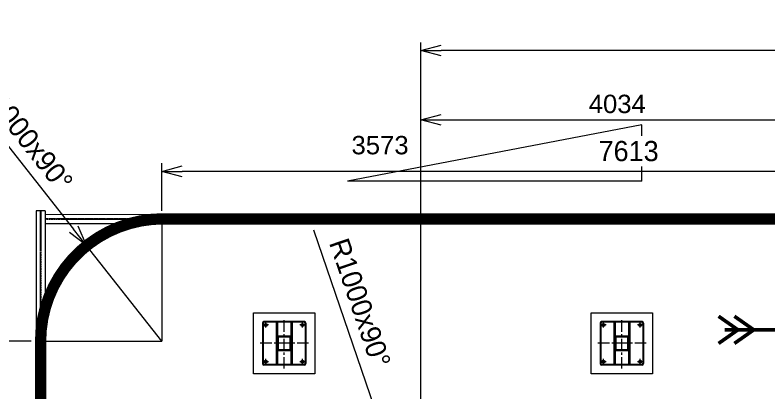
# Model space of a CAD drawing. Header units: inches. Extents: x 702888 to 852715, y 9845 to 271320.
# Drawn here: x 764866 to 771015, y 91574 to 94661 of the extents above; entities that cross this region are included whole.
import ezdxf

# ---------------------------------------------------------------- set-up
doc = ezdxf.new("R2010")
doc.units = ezdxf.units.IN
doc.header["$MEASUREMENT"] = 0
doc.header["$PDMODE"] = 34
for name, pattern in [('CENTER', [2, 1.25, -0.25, 0.25, -0.25]), ('CENTER2', [1.125, 0.75, -0.125, 0.125, -0.125]), ('HIDDEN', [9.525, 6.35, -3.175])]:
    doc.linetypes.add(name, pattern=pattern)
doc.layers.get('0').update_dxf_attribs({"lineweight": 5})
doc.layers.get('Defpoints').update_dxf_attribs({"lineweight": 5})
for name, color, linetype, lineweight in [('Beam 150x75', 55, 'Continuous', 5), ('CENTRE LINE', 1, 'CENTER2', 15), ('chain con', 52, 'Continuous', 5), ('cl', 6, 'CENTER', 5), ('Power track', 161, 'Continuous', 5)]:
    doc.layers.add(name, color=color, linetype=linetype, lineweight=lineweight)
doc.layers.add('p5', color=2, linetype='Continuous')
doc.styles.add('LUCIDA CONSOLE', font='swissl.ttf')
doc.dimstyles.new('D1', dxfattribs={"dimscale": 66, "dimtxt": 2.5, "dimasz": 2.5, "dimexe": 1, "dimexo": 1, "dimgap": 1.25, "dimtad": 1, "dimdec": 0, "dimdsep": 46, "dimtxsty": 'Standard', "dimblk": 'OPEN30', "dimcen": 2.5, "dimclrd": 150, "dimclre": 150, "dimclrt": 140, "dimadec": 0, "dimazin": 0, "dimtfac": 1, "dimtdec": 0, "dimtmove": 0, "dimatfit": 3, "dimfxl": 1, "dimtfill": 1, "dimlwd": 13, "dimlwe": 13, "dimarcsym": 0})

# ---------------------------------------------------------------- blocks, each defined once
blk = doc.blocks.new('5454')
at = {"color": 4, "const_width": 29.5}
for points in [[(-1108.7, -194.3), (-1266.8, -83.2)], [(-979.7, -194.3), (-1137.8, -83.2)], [(-524.9, -194.3), (-682.9, -83.2)], [(-1108.7, -194.3), (-1266.8, -305.5)], [(-1216.7, -194.3), (-524.9, -194.3)], [(-979.7, -194.3), (-1137.8, -305.5)], [(-524.9, -194.3), (-682.9, -305.5)]]:
    blk.add_lwpolyline(points, dxfattribs=at)
blk = doc.blocks.new('_Open30')
at = {"color": 0, "linetype": 'ByBlock', "lineweight": -2}
for p, q in [((-1, 0.268), (0, 0)), ((0, 0), (-1, -0.268)), ((0, 0), (-1, 0))]:
    blk.add_line(p, q, dxfattribs=at)
blk = doc.blocks.new('*D158')
at = {"color": 150, "lineweight": 13, "transparency": 16777216}
for p, q in [((768175.6, 91413.1), (768175.6, 94436.8)), ((778287.7, 91533.1), (778287.7, 94436.8)), ((778122.7, 94370.8), (768340.6, 94370.8))]:
    blk.add_line(p, q, dxfattribs=at)
at = {"layer": 'Defpoints', "color": 0, "transparency": 16777216}
for p in [(768175.6, 94370.8), (778287.7, 91467.1), (768175.6, 91347.1)]:
    blk.add_point(p, dxfattribs=at)
at = {"color": 150, "lineweight": 13, "transparency": 16777216, "xscale": 165, "yscale": 165, "zscale": 165, "rotation": 180}
blk.add_blockref('_Open30', (768175.6, 94370.8), dxfattribs=at)
at = {"color": 150, "lineweight": 13, "transparency": 16777216, "xscale": 165, "yscale": 165, "zscale": 165}
blk.add_blockref('_Open30', (778287.7, 94370.8), dxfattribs=at)
at = {"color": 140, "transparency": 16777216, "insert": (773231.6, 94535.8), "char_height": 165, "attachment_point": 5, "bg_fill": 3, "box_fill_scale": 1.25, "bg_fill_color": 256, "bg_fill_true_color": 13158600, "bg_fill_transparency": 0}
blk.add_mtext('10112', dxfattribs=at)
blk = doc.blocks.new('Beam 150')
for p, q in [((747338.2, 57630.4), (741338.3, 57630.4)), ((741338.3, 57555.4), (741338.3, 57630.4)), ((741338.3, 57555.4), (741338.3, 57630.4)), ((747338.2, 57555.4), (747338.2, 57630.4)), ((747338.2, 57555.4), (741338.3, 57555.4))]:
    blk.add_line(p, q)
at = {"linetype": 'HIDDEN'}
for p, q in [((747338.2, 57595.4), (741338.3, 57595.4)), ((747338.2, 57590.4), (741338.3, 57590.4))]:
    blk.add_line(p, q, dxfattribs=at)
at = {"linetype": 'CENTER2', "ltscale": 30}
blk.add_line((741338.3, 57592.9), (747338.2, 57592.9), dxfattribs=at)
blk = doc.blocks.new('65u6u76i')
at = {"color": 1}
for p, q in [((748396.7, 88210), (745996.8, 87749)), ((748396.7, 87749), (748396.7, 88210)), ((748396.7, 87749), (745996.8, 87749))]:
    blk.add_line(p, q, dxfattribs=at)
blk = doc.blocks.new('*D390')
at = {"color": 150, "lineweight": 13, "transparency": 16777216}
for p, q in [((764391.4, 94121.6), (765343.8, 92911.4)), ((766064.2, 91995.9), (765445.8, 92781.8))]:
    blk.add_line(p, q, dxfattribs=at)
at = {"layer": 'Defpoints', "color": 0, "transparency": 16777216}
for p in [(765445.8, 92781.8), (766064.2, 91995.9)]:
    blk.add_point(p, dxfattribs=at)
at = {"color": 150, "lineweight": 13, "transparency": 16777216, "xscale": 165, "yscale": 165, "zscale": 165, "rotation": 308.199860589463}
blk.add_blockref('_Open30', (765445.8, 92781.8), dxfattribs=at)
at = {"color": 140, "transparency": 16777216, "insert": (764946.2, 93683.4), "char_height": 165, "attachment_point": 5, "rotation": 308.19986, "bg_fill": 3, "box_fill_scale": 1.25, "bg_fill_color": 256, "bg_fill_true_color": 13158600, "bg_fill_transparency": 0}
blk.add_mtext('R1000x90%%D', dxfattribs=at)
blk = doc.blocks.new('*D396')
at = {"color": 150, "lineweight": 13, "transparency": 16777216}
for p, q in [((767300.8, 92906.8), (767798.8, 91449.5)), ((768175.6, 90347.1), (767852.2, 91293.4))]:
    blk.add_line(p, q, dxfattribs=at)
at = {"layer": 'Defpoints', "color": 0, "transparency": 16777216}
for p in [(767852.2, 91293.4), (768175.6, 90347.1)]:
    blk.add_point(p, dxfattribs=at)
at = {"color": 150, "lineweight": 13, "transparency": 16777216, "xscale": 165, "yscale": 165, "zscale": 165, "rotation": 288.8693279204709}
blk.add_blockref('_Open30', (767852.2, 91293.4), dxfattribs=at)
at = {"color": 140, "transparency": 16777216, "insert": (767679.2, 92309.6), "char_height": 165, "attachment_point": 5, "rotation": 288.86933, "bg_fill": 3, "box_fill_scale": 1.25, "bg_fill_color": 256, "bg_fill_true_color": 13158600, "bg_fill_transparency": 0}
blk.add_mtext('R1000x90%%D', dxfattribs=at)
blk = doc.blocks.new('A$C67DF10EB')
blk.add_lwpolyline([(-44.2, -101), (-44.2, 399), (455.8, 399), (455.8, -101)], close=True)
at = {"layer": 'cl', "color": 1, "linetype": 'CENTER', "ltscale": 100}
for p, q in [((55.8, 276.8), (55.8, 321.1)), ((355.8, 276.8), (355.8, 321.1)), ((33.7, 299), (78, 299)), ((333.7, 299), (378, 299)), ((55.8, -23.2), (55.8, 21.1)), ((355.8, -23.2), (355.8, 21.1)), ((33.7, -1), (78, -1)), ((333.7, -1), (378, -1))]:
    blk.add_line(p, q, dxfattribs=at)
at = {"layer": 'cl', "color": 1, "linetype": 'CENTER', "ltscale": 75}
for p, q in [((205.8, -50), (205.8, 347.9)), ((0, 149), (411.7, 149))]:
    blk.add_line(p, q, dxfattribs=at)
at = {"layer": 'p5', "linetype": 'Continuous'}
for p, q in [((30.8, -16), (30.8, 314)), ((370.8, 324), (40.8, 324)), ((380.8, -16), (380.8, 314)), ((380.8, 211.7), (30.8, 211.7)), ((380.8, 205.7), (30.8, 205.7)), ((380.8, 92.2), (30.8, 92.2)), ((380.8, 86.2), (30.8, 86.2)), ((370.8, -26), (40.8, -26))]:
    blk.add_line(p, q, dxfattribs=at)
for points in [[(262.6, 102.2), (262.6, 195.7, 0.414214), (252.6, 205.7), (159.1, 205.7, 0.414214), (149.1, 195.7), (149.1, 102.2, 0.414214), (159.1, 92.2), (252.6, 92.2, 0.414214)], [(257.8, 102), (257.8, 195.9, 0.414214), (252.8, 200.9), (158.9, 200.9, 0.414214), (153.9, 195.9), (153.9, 102, 0.414214), (158.9, 97), (252.8, 97, 0.414214)]]:
    blk.add_lwpolyline(points, format="xyb", close=True, dxfattribs=at)
for centre in [(55.8, 299), (355.8, 299), (55.8, -1), (355.8, -1)]:
    blk.add_circle(centre, 9, dxfattribs=at)
for centre, start, end in [((40.8, 314), 90, 180), ((370.8, 314), 0, 90), ((40.8, -16), 180, 270), ((370.8, -16), 270, 0)]:
    blk.add_arc(centre, 10, start, end, dxfattribs=at)
blk = doc.blocks.new('YJYUJUYJ')
for p, q in [((765111.7, 93061.1), (768639.4, 93061.9)), ((765111.7, 93061.1), (765111.7, 92986.9)), ((768639.4, 93061.9), (768639.4, 92986.9)), ((768639.4, 93061.9), (768639.4, 92986.9)), ((765111.7, 92986.1), (768639.4, 92986.9))]:
    blk.add_line(p, q)
at = {"linetype": 'HIDDEN'}
for p, q in [((765111.7, 93026.1), (768639.4, 93026.9)), ((765111.7, 93021.1), (768639.4, 93021.9))]:
    blk.add_line(p, q, dxfattribs=at)
at = {"linetype": 'CENTER2', "ltscale": 30}
blk.add_line((768639.4, 93024.4), (765111.7, 93023.6), dxfattribs=at)
blk = doc.blocks.new('*D565')
at = {"color": 150, "lineweight": 13, "transparency": 16777216}
for p, q in [((768175.6, 91413.1), (768175.6, 93870.8)), ((777437.7, 91533.1), (777437.7, 93870.8)), ((768340.6, 93804.8), (777272.7, 93804.8))]:
    blk.add_line(p, q, dxfattribs=at)
at = {"layer": 'Defpoints', "color": 0, "transparency": 16777216}
for p in [(777437.7, 93804.8), (777437.7, 91467.1), (768175.6, 91347.1)]:
    blk.add_point(p, dxfattribs=at)
at = {"color": 150, "lineweight": 13, "transparency": 16777216, "xscale": 165, "yscale": 165, "zscale": 165, "rotation": 180}
blk.add_blockref('_Open30', (768175.6, 93804.8), dxfattribs=at)
at = {"color": 150, "lineweight": 13, "transparency": 16777216, "xscale": 165, "yscale": 165, "zscale": 165}
blk.add_blockref('_Open30', (777437.7, 93804.8), dxfattribs=at)
at = {"color": 140, "transparency": 16777216, "insert": (772806.6, 93969.8), "char_height": 165, "attachment_point": 5, "bg_fill": 3, "box_fill_scale": 1.25, "bg_fill_color": 256, "bg_fill_true_color": 13158600, "bg_fill_transparency": 0}
blk.add_mtext('9262', dxfattribs=at)
blk = doc.blocks.new('*D576')
at = {"color": 150, "lineweight": 13, "transparency": 16777216}
for p, q in [((766064.2, 93061.9), (766064.2, 93449.8)), ((773676.8, 93061.9), (773676.8, 93449.8)), ((773511.8, 93383.8), (766229.2, 93383.8))]:
    blk.add_line(p, q, dxfattribs=at)
at = {"layer": 'Defpoints', "color": 0, "transparency": 16777216}
for p in [(766064.2, 93383.8), (766064.2, 92995.9), (773676.8, 92995.9)]:
    blk.add_point(p, dxfattribs=at)
at = {"color": 150, "lineweight": 13, "transparency": 16777216, "xscale": 165, "yscale": 165, "zscale": 165, "rotation": 180}
blk.add_blockref('_Open30', (766064.2, 93383.8), dxfattribs=at)
at = {"color": 150, "lineweight": 13, "transparency": 16777216, "xscale": 165, "yscale": 165, "zscale": 165}
blk.add_blockref('_Open30', (773676.8, 93383.8), dxfattribs=at)
at = {"color": 140, "transparency": 16777216, "insert": (769870.5, 93548.8), "char_height": 165, "attachment_point": 5, "bg_fill": 3, "box_fill_scale": 1.25, "bg_fill_color": 256, "bg_fill_true_color": 13158600, "bg_fill_transparency": 0}
blk.add_mtext('7613', dxfattribs=at)
blk = doc.blocks.new('*D577')
at = {"color": 150, "lineweight": 13, "transparency": 16777216}
for p, q in [((764998.2, 91995.9), (764394.3, 91995.9)), ((764460.3, 91830.9), (764460.3, 88258.5)), ((764998.2, 88093.5), (764394.3, 88093.5))]:
    blk.add_line(p, q, dxfattribs=at)
at = {"layer": 'Defpoints', "color": 0, "transparency": 16777216}
for p in [(765064.2, 91995.9), (764460.3, 88093.5), (765064.2, 88093.5)]:
    blk.add_point(p, dxfattribs=at)
at = {"color": 150, "lineweight": 13, "transparency": 16777216, "xscale": 165, "yscale": 165, "zscale": 165}
for p, rotation in [((764460.3, 91995.9), 90), ((764460.3, 88093.5), 270)]:
    blk.add_blockref('_Open30', p, dxfattribs=dict(at, rotation=rotation))
at = {"color": 140, "transparency": 16777216, "insert": (764295.3, 90044.7), "char_height": 165, "attachment_point": 5, "rotation": 90, "bg_fill": 3, "box_fill_scale": 1.25, "bg_fill_color": 256, "bg_fill_true_color": 13158600, "bg_fill_transparency": 0}
blk.add_mtext('3902', dxfattribs=at)

msp = doc.modelspace()

# ---------------------------------------------------------------- linework, layer by layer
at = {"layer": 'Power track', "ltscale": 20}
for p, q in [((773676.797, 92995.9), (766064.196, 92995.899)), ((765064.198, 88093.546), (765064.196, 91995.899))]:
    msp.add_line(p, q, dxfattribs=at)
msp.add_arc((766064.196, 91995.899), 1000, 89.9999698, 180, dxfattribs=at)

# ---------------------------------------------------------------- block references
at = {"color": 0}
msp.add_blockref('5454', (771870.918, 92284.036), dxfattribs=at)
at = {"layer": 'Beam 150x75', "rotation": 90}
msp.add_blockref('Beam 150', (822667.11, -654277.085), dxfattribs=at)

# ---------------------------------------------------------------- texts
at = {"insert": (767609.928, 93673.401), "char_height": 150, "attachment_point": 1, "style": 'LUCIDA CONSOLE'}
msp.add_mtext_dynamic_manual_height_columns('3573', width=89.77432, gutter_width=6.5, heights=[0], dxfattribs=at)

# ---------------------------------------------------------------- next in the draw order: dimensions: what is measured, and where the dimension line sits
dim = msp.add_linear_dim(base=(768175.584, 94370.771), p1=(778287.706, 91467.129), p2=(768175.584, 91347.129), dimstyle='D1')
dim.commit()
dim.dimension.update_dxf_attribs({"geometry": '*D158', "text_midpoint": (773231.645, 94535.771)})

# ---------------------------------------------------------------- next in the draw order: linework, layer by layer
at = {"layer": 'chain con', "color": 51, "true_color": 0xf7f281}
msp.add_lwpolyline([(766063.861, 86998.6, 30, 30, 0), (776175.984, 87005.577, 92.306, 92.306, 0.41916016), (777175.984, 87998.6, 92.306, 92.306, 0), (777175.965, 90313.513, 92.306, 92.306, -0.40724745), (778287.706, 91252.129, 92.306, 92.306, 0), (778287.706, 91252.129, 92.306, 92.306, -1.00501263), (778297.706, 89252.179, 92.306, 92.306, 0), (775759.717, 89252.179, 92.306, 92.306, 0.0467096), (775573.051, 89234.552, 92.306, 92.306, 0), (774475.851, 89026.078, 92.306, 92.306, -0.07007545), (774142.075, 88998.289, 92.306, 92.306, 0), (771837.784, 88994.623, 92.306, 92.306, -1.00533676), (771837.891, 90996.054, 92.306, 92.306, 0), (773676.797, 90995.957, 92.306, 92.306, 0.99998084), (773676.799, 92995.008, 92.306, 92.306, 0), (766074.197, 92996.197, 92.306, 92.306, 0.41449341), (765074.198, 91995.301, 92.306, 92.306, 0), (765074.198, 87998.547, 92.306, 92.306, 0.91447266), (767175.584, 88110.323, 92.306, 92.306, 0), (767175.584, 90347.129, 92.306, 92.306, -0.414304), (768175.584, 91347.001, 92.306, 92.306, 0), (808354.257, 91347.129, 92.306, 92.306, -0.41397619)], format="xyseb", dxfattribs=at)

# ---------------------------------------------------------------- next in the draw order: block references
msp.add_blockref('65u6u76i', (21580.488, 5553.913))
at = {"color": 1, "rotation": 90.00000000000001}
msp.add_blockref('A$C67DF10EB', (769963.905, 91773.831), dxfattribs=at)
at = {"layer": 'Beam 150x75', "rotation": 180}
msp.add_blockref('Beam 150', (1515977.568, 150588.812), dxfattribs=at)

# ---------------------------------------------------------------- next in the draw order: texts
at = {"insert": (769545.024, 94009.969), "char_height": 150, "attachment_point": 1, "style": 'LUCIDA CONSOLE'}
msp.add_mtext_dynamic_manual_height_columns('4034', width=89.77432, gutter_width=6.5, heights=[0], dxfattribs=at)

# ---------------------------------------------------------------- next in the draw order: dimensions: what is measured, and where the dimension line sits
for center, mpoint, picture, middle in [((766064.196, 91995.899), (765445.789, 92781.758), '*D390', (764816.561, 93581.369)), ((768175.584, 90347.129), (767852.173, 91293.387), '*D396', (767679.236, 92309.568))]:
    dim = msp.add_radius_dim(center=center, mpoint=mpoint, text='<>x90%%D', dimstyle='D1')
    dim.commit()
    dim.dimension.update_dxf_attribs({"geometry": picture, "text_midpoint": middle})

# ---------------------------------------------------------------- next in the draw order: linework, layer by layer
at = {"layer": 'CENTRE LINE'}
for p, q in [((766064.141, 92995.899), (766064.141, 91995.9)), ((765064.196, 91995.9), (766064.195, 91995.9))]:
    msp.add_line(p, q, dxfattribs=at)

# ---------------------------------------------------------------- next in the draw order: block references
at = {"color": 1, "rotation": 90.00000000000001}
msp.add_blockref('A$C67DF10EB', (767209.617, 91773.831), dxfattribs=at)
at = {"layer": 'Beam 150x75'}
msp.add_blockref('YJYUJUYJ', (0, -28.532), dxfattribs=at)

# ---------------------------------------------------------------- next in the draw order: dimensions: what is measured, and where the dimension line sits
dim = msp.add_linear_dim(base=(777437.706, 93804.836), p1=(768175.584, 91347.129), p2=(777437.706, 91467.129), dimstyle='D1')
dim.commit()
dim.dimension.update_dxf_attribs({"geometry": '*D565', "text_midpoint": (772806.645, 93969.836)})
dim = msp.add_linear_dim(base=(764460.31, 88093.546), p1=(765064.196, 91995.9), p2=(765064.196, 88093.546), angle=90, dimstyle='D1')
dim.commit()
dim.dimension.update_dxf_attribs({"geometry": '*D577', "text_midpoint": (764295.31, 90044.723)})

# ---------------------------------------------------------------- next in the draw order: dimensions: what is measured, and where the dimension line sits
dim = msp.add_linear_dim(base=(766064.196, 93383.838), p1=(773676.797, 92995.9), p2=(766064.196, 92995.899), dimstyle='D1')
dim.commit()
dim.dimension.update_dxf_attribs({"geometry": '*D576', "text_midpoint": (769870.497, 93548.838)})

doc.saveas('drawing.dxf')
